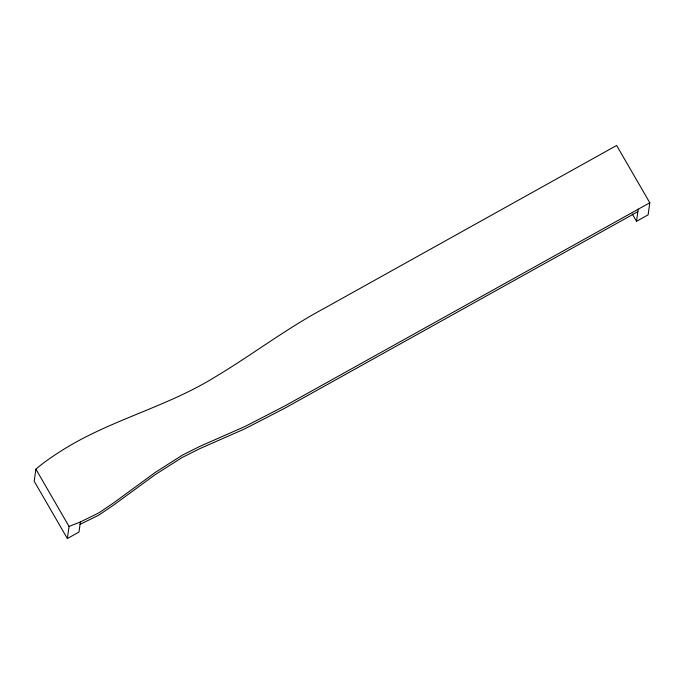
<?xml version="1.0" encoding="UTF-8"?>
<svg xmlns="http://www.w3.org/2000/svg" width="684" height="684" viewBox="0 0 684 684"><rect width="100%" height="100%" fill="white"/><g stroke="black" fill="none" stroke-linecap="round" stroke-linejoin="round"><path stroke-width="1.03" d="M35.876 469.164L34.2 481.237L67.365 538.53L78.985 532.058L80.379 521.96L98.222 513.188A19.904 2.881 -30.1 0 0 100.163 512L113.963 502.646L155.524 472.234L182.696 454.963L200.25 446.19L245.351 426.32L285.177 405.766L649.8 202.763L616.635 145.47L324.413 308.27C286.1 328.688 251.567 355.278 214.323 377.457C165.81 407.39 108.91 420.335 60.885 451.107A54.523 7.883 -30.1 0 0 47.897 459.802A58.396 8.439 -30.1 0 0 35.901 469.156L69.041 526.458L67.365 538.53M649.8 202.763L648.124 214.836L636.513 221.308L638.189 209.236M637.847 211.647L284.843 408.177L245.009 428.74L199.916 448.601L182.363 457.374L155.183 474.645L113.63 505.057L99.83 514.419A19.904 2.881 -30.1 0 1 97.889 515.599L80.045 524.38M80.379 521.96L69.041 526.458M632.23 213.921L636.513 221.308"/></g></svg>
